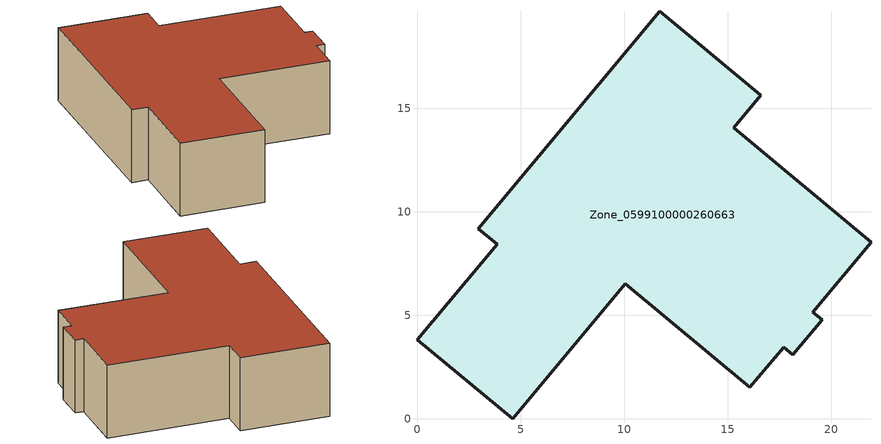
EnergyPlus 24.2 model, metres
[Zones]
Zone_0599100000260663
 floor ground (C_G): 19.55,4.78 18.14,3.09 17.69,3.47 16.06,1.52 10.04,6.53 4.6,0 0,3.83 3.84,8.44 2.94,9.19 11.7,19.7 16.59,15.64 15.28,14.07 21.91,8.54 19.1,5.16 z0
 wall outside (C_F): 4.6,0 10.04,6.53 16.06,1.52 17.69,3.47 18.14,3.09 19.55,4.78 19.1,5.16 21.91,8.54 15.28,14.07 16.59,15.64 11.7,19.7 2.94,9.19 3.84,8.44 0,3.83 4.6,0 z0:5.32
 roof outside (C_R): 15.28,14.07 16.59,15.64 11.7,19.7 2.94,9.19 3.84,8.44 0,3.83 4.6,0 10.04,6.53 16.06,1.52 17.69,3.47 18.14,3.09 19.55,4.78 19.1,5.16 21.91,8.54 z5.32
[BUILDING]
Pand.0599100000260663: North Axis=0; Terrain=City; Loads Convergence Tolerance Value=0.04; Temperature Convergence Tolerance Value=0.4; Solar Distribution=FullExterior; Maximum Number of Warmup Days=25; Minimum Number of Warmup Days=1
[Site:Location]
Rotterdam.The.Hague.AP_ZH_NLD Design_Conditions: Latitude=51.96; Longitude=4.45; Time Zone=1; Elevation=-4.5
[SITE:GROUNDTEMPERATURE:BUILDINGSURFACE]
18, 18, 18, 18, 18, 18, 18, 18, 18, 18, 18, 18
[MATERIAL] Thermal Absorptance=0.9; Solar Absorptance=0.7; Visible Absorptance=0.7
Name | Roughness | Thickness | Conductivity | Density | Specific Heat
G.D.1975-1991 | MediumSmooth | 0.15 | 0.288461 | 540 | 1210
F.D.1975-1991 | Rough | 0.3 | 0.230769 | 1920 | 840
R.D.1975-1991 | MediumRough | 0.2 | 0.153846 | 1500 | 1000
[CONSTRUCTION]
C_G: G.D.1975-1991
C_F: F.D.1975-1991
C_R: R.D.1975-1991
[ZONE]
Zone_0599100000260663: Type=1; Multiplier=1; Ceiling Height=Autocalculate; Volume=Autocalculate; Floor Area=autocalculate; Part of Total Floor Area=Yes
[ZONEINFILTRATION:DESIGNFLOWRATE]
Infil_Zone_0599100000260663: Zone or ZoneList or Space or SpaceList=Zone_0599100000260663; Schedule=AlwaysOn; Design Flow Rate Calculation Method=Flow/Area; Flow Rate per Floor Area=0.0042; Constant Term Coefficient=1; Temperature Term Coefficient=0; Velocity Term Coefficient=0; Velocity Squared Term Coefficient=0
[HVACTEMPLATE:ZONE:IDEALLOADSAIRSYSTEM]
Zone_0599100000260663: Maximum Heating Supply Air Temperature=50; Minimum Cooling Supply Air Temperature=13; Maximum Heating Supply Air Humidity Ratio=0.0156; Minimum Cooling Supply Air Humidity Ratio=0.0077; Heating Limit=NoLimit; Cooling Limit=NoLimit; Dehumidification Control Type=ConstantSensibleHeatRatio; Cooling Sensible Heat Ratio=0.7; Dehumidification Setpoint=60; Humidification Control Type=None; Humidification Setpoint=30; Outdoor Air Method=None; Outdoor Air Flow Rate per Person=0.00944; Outdoor Air Flow Rate per Zone Floor Area=0; Outdoor Air Flow Rate per Zone=0; Demand Controlled Ventilation Type=None; Outdoor Air Economizer Type=NoEconomizer; Heat Recovery Type=None; Sensible Heat Recovery Effectiveness=0.7; Latent Heat Recovery Effectiveness=0.65
[ZONECONTROL:THERMOSTAT]
ThermostatControl_Zone_0599100000260663: Zone or ZoneList=Zone_0599100000260663; Control Type Schedule=DualSetpointControlType; Control 1=Thermostat_Zone_0599100000260663; Temperature Difference Between Cutout And Setpoint=0
[THERMOSTATSETPOINT:DUALSETPOINT]
Thermostat_Zone_0599100000260663: Heating Setpoint Temperature Schedule=HeatingSetpoint_Zone_0599100000260663; Cooling Setpoint Temperature Schedule=CoolingSetpoint_Zone_0599100000260663
[SCHEDULE:COMPACT]
HeatingSetpoint_Zone_0599100000260663: Through: 12/31, For: AllDays, Until: 24:00, 21
CoolingSetpoint_Zone_0599100000260663: Through: 12/31, For: AllDays, Until: 24:00, 24
DualSetpointControlType: Through: 12/31, For: AllDays, Until: 24:00, 4
AlwaysOn: Through: 12/31, For: AllDays, Until: 24:00, 1
